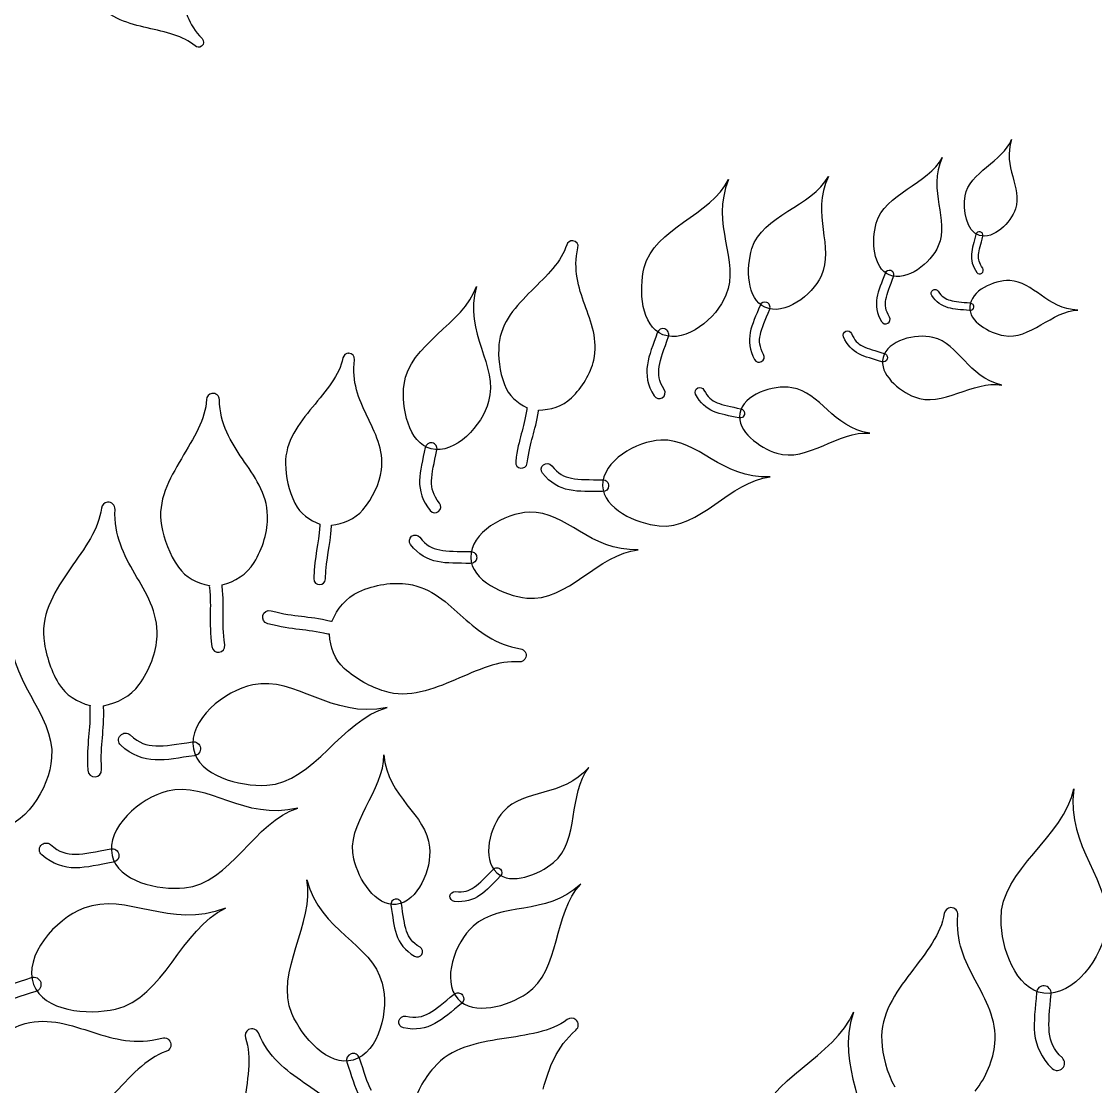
# Model space of a CAD drawing. Extents: x 5.1 to 86.3, y 5.1 to 86.3.
# Drawn here: x 49.48 to 56.97, y 64.34 to 71.77 of the extents above; entities that cross this region are included whole.
import ezdxf

# ---------------------------------------------------------------- set-up
doc = ezdxf.new("R2010")
doc.units = 0
doc.layers.add('View004', color=7, linetype='CONTINUOUS')

msp = doc.modelspace()

# ---------------------------------------------------------------- linework, layer by layer
at = {"layer": 'View004', "color": 1}
for p, q in [((50.736638, 71.596107), (50.736656, 71.596138)), ((56.168524, 70.301518), (56.168524, 70.301518)), ((53.326768, 70.239722), (53.326775, 70.239685)), ((56.1625, 70.276912), (56.1625, 70.276912)), ((55.534488, 70.000498), (55.534488, 70.000498)), ((55.54521, 70.030942), (55.54521, 70.030942)), ((54.666669, 69.775021), (54.666669, 69.775021)), ((54.679753, 69.808959), (54.679753, 69.808959)), ((56.095631, 69.779015), (56.095631, 69.779015)), ((56.122517, 69.77589), (56.122517, 69.77589)), ((53.967761, 69.624132), (53.967761, 69.624132)), ((53.954643, 69.584049), (53.954643, 69.584049)), ((51.762748, 69.454637), (51.762771, 69.454646)), ((55.490688, 69.424405), (55.490688, 69.424405)), ((55.519702, 69.415043), (55.519702, 69.415043)), ((50.808749, 69.173976), (50.808793, 69.173974)), ((54.491748, 69.034945), (54.491748, 69.034945)), ((54.523715, 69.027242), (54.523715, 69.027242)), ((52.337891, 68.788148), (52.337891, 68.788148)), ((52.34576, 68.829583), (52.34576, 68.829583)), ((53.534485, 68.530508), (53.534485, 68.530508)), ((53.576407, 68.52916), (53.576407, 68.52916)), ((50.081374, 68.415748), (50.081374, 68.415789)), ((52.614304, 68.029602), (52.614304, 68.029602)), ((52.656216, 68.027994), (52.656216, 68.027994)), ((52.999494, 67.333929), (52.999502, 67.333946)), ((50.679279, 66.695314), (50.679279, 66.695314)), ((50.728428, 66.701496), (50.728428, 66.701496)), ((50.112079, 65.950631), (50.112079, 65.950631)), ((50.159408, 65.958553), (50.159408, 65.958553)), ((52.796179, 65.830194), (52.796179, 65.830194)), ((52.821327, 65.854467), (52.821327, 65.854467)), ((52.088064, 65.646728), (52.088064, 65.646728)), ((52.094322, 65.609707), (52.094322, 65.609707)), ((55.963173, 65.587167), (55.963181, 65.58718)), ((49.56486, 65.051068), (49.56486, 65.051068)), ((49.614328, 65.066025), (49.614328, 65.066025)), ((56.615211, 65.041807), (56.615211, 65.041807)), ((52.556941, 64.977089), (52.556941, 64.977089)), ((56.612012, 64.990226), (56.612012, 64.990226)), ((52.523862, 64.951113), (52.523862, 64.951113)), ((53.348532, 64.804982), (53.348592, 64.805005)), ((51.064424, 64.73598), (51.064447, 64.735954)), ((50.521792, 64.636132), (50.521778, 64.636147)), ((51.779138, 64.567548), (51.779138, 64.567548)), ((51.79452, 64.523553), (51.79452, 64.523553))]:
    msp.add_line(p, q, dxfattribs=at)
for points in [[(50.5914, 71.969361), (50.615416, 71.856926), (50.642905, 71.747345), (50.740134, 71.650052)], [(50.358044, 71.72379), (50.229608, 71.753484), (50.095797, 71.788748), (50.013546, 71.899406)], [(50.690927, 71.597962), (50.611308, 71.668703), (50.48648, 71.694096), (50.358044, 71.72379)], [(50.740134, 71.650052), (50.755524, 71.634723), (50.753867, 71.609331), (50.736638, 71.596107)], [(50.736656, 71.596138), (50.722953, 71.585718), (50.703771, 71.586448), (50.690927, 71.597962)], [(56.063345, 70.551667), (56.092276, 70.719482), (56.326324, 70.790945), (56.387661, 70.946396)], [(56.387661, 70.946396), (56.32373, 70.751238), (56.462307, 70.612464), (56.413568, 70.461888)], [(55.443203, 70.361308), (55.500922, 70.570466), (55.806645, 70.631741), (55.903905, 70.821159)], [(55.903905, 70.821159), (55.798379, 70.581719), (55.956695, 70.388387), (55.87602, 70.20357)], [(53.824868, 70.05272), (53.894166, 70.327633), (54.291751, 70.416597), (54.413277, 70.666877)], [(54.413277, 70.666877), (54.282412, 70.351011), (54.494865, 70.103076), (54.39487, 69.859292)], [(54.575789, 70.184449), (54.647724, 70.41813), (54.99411, 70.47703), (55.10993, 70.687168)], [(55.10993, 70.687168), (54.983144, 70.420961), (55.155069, 70.197957), (55.058083, 69.992454)], [(56.1625, 70.276912), (56.069333, 70.305196), (56.046803, 70.455716), (56.063345, 70.551667)], [(56.413568, 70.461888), (56.381557, 70.362989), (56.261968, 70.246715), (56.1625, 70.276912)], [(55.534488, 70.000498), (55.4199, 70.04804), (55.4102, 70.241718), (55.443203, 70.361308)], [(56.138359, 70.283303), (56.124752, 70.230799), (56.110502, 70.188679), (56.10729, 70.146345)], [(56.168524, 70.301518), (56.155169, 70.304785), (56.141685, 70.296643), (56.138359, 70.283303)], [(56.184026, 70.289874), (56.180638, 70.295685), (56.175048, 70.299883), (56.168524, 70.301518)], [(56.186525, 70.270647), (56.188315, 70.277131), (56.187414, 70.284063), (56.184026, 70.289874)], [(53.283789, 70.210646), (53.249308, 70.094949), (53.144192, 69.995959), (53.038169, 69.890667)], [(53.326775, 70.239685), (53.307349, 70.241509), (53.289299, 70.22938), (53.283789, 70.210646)], [(53.362336, 70.189828), (53.368036, 70.213791), (53.351256, 70.237267), (53.326768, 70.239722)], [(56.157315, 70.142371), (56.159864, 70.175739), (56.172512, 70.216607), (56.186525, 70.270647)], [(53.409662, 69.793367), (53.365673, 69.91604), (53.326743, 70.038037), (53.362336, 70.189828)], [(54.666669, 69.775021), (54.539173, 69.832364), (54.534657, 70.050839), (54.575789, 70.184449)], [(55.87602, 70.20357), (55.823035, 70.082182), (55.656824, 69.949741), (55.534488, 70.000498)], [(56.10729, 70.146345), (56.104042, 70.104022), (56.114025, 70.061434), (56.145248, 70.018534)], [(56.185714, 70.047881), (56.160173, 70.082975), (56.154758, 70.109006), (56.157315, 70.142371)], [(53.954643, 69.584049), (53.803567, 69.642811), (53.785245, 69.895535), (53.824868, 70.05272)], [(55.058083, 69.992454), (54.994385, 69.857479), (54.802786, 69.713802), (54.666669, 69.775021)], [(55.504678, 70.011627), (55.480844, 69.94676), (55.457496, 69.895139), (55.448116, 69.841864)], [(55.54521, 70.030942), (55.528686, 70.036759), (55.510568, 70.028126), (55.504678, 70.011627)], [(55.511048, 69.830554), (55.518462, 69.872543), (55.539623, 69.922779), (55.564165, 69.989543)], [(55.563407, 70.014235), (55.559839, 70.022028), (55.553278, 70.028051), (55.54521, 70.030942)], [(55.564165, 69.989543), (55.567248, 69.99754), (55.566975, 70.006442), (55.563407, 70.014235)], [(56.145248, 70.018534), (56.153352, 70.00736), (56.16898, 70.00487), (56.180155, 70.012974)], [(56.180155, 70.012974), (56.191329, 70.021078), (56.193818, 70.036707), (56.185714, 70.047881)], [(52.149084, 69.236307), (52.182554, 69.517837), (52.565447, 69.657053), (52.653873, 69.920851)], [(52.653873, 69.920851), (52.564596, 69.590811), (52.807091, 69.372169), (52.739185, 69.117574)], [(56.374332, 69.96162), (56.263369, 69.966369), (56.102409, 69.889873), (56.095631, 69.779015)], [(56.849936, 69.755348), (56.630687, 69.763954), (56.543277, 69.954391), (56.374332, 69.96162)], [(53.038169, 69.890667), (52.932146, 69.785375), (52.824266, 69.671512), (52.811083, 69.515783)], [(54.39487, 69.859292), (54.329196, 69.699173), (54.115935, 69.521314), (53.954643, 69.584049)], [(55.448116, 69.841864), (55.438693, 69.788606), (55.446013, 69.733355), (55.480224, 69.675045)], [(55.830439, 69.8579), (55.822264, 69.870175), (55.825587, 69.886754), (55.837863, 69.894929)], [(55.944318, 69.772316), (55.900721, 69.784815), (55.861784, 69.810664), (55.830439, 69.8579)], [(55.837863, 69.894929), (55.850138, 69.903105), (55.866717, 69.899781), (55.874892, 69.887506)], [(55.874892, 69.887506), (55.900534, 69.848864), (55.924588, 69.833752), (55.958956, 69.823896)], [(53.472536, 69.406532), (53.504943, 69.546878), (53.453643, 69.670693), (53.409662, 69.793367)], [(54.633461, 69.788544), (54.604467, 69.716268), (54.57646, 69.658897), (54.564133, 69.599198)], [(54.679753, 69.808959), (54.661334, 69.816058), (54.640641, 69.806932), (54.633461, 69.788544)], [(54.634643, 69.584377), (54.644384, 69.631428), (54.669881, 69.687311), (54.699734, 69.7617)], [(54.699697, 69.789538), (54.695936, 69.798433), (54.688746, 69.805435), (54.679753, 69.808959)], [(54.699734, 69.7617), (54.703471, 69.770606), (54.703458, 69.780642), (54.699697, 69.789538)], [(55.535213, 69.707184), (55.507227, 69.754884), (55.503623, 69.788568), (55.511048, 69.830554)], [(56.093047, 69.752458), (56.035399, 69.758372), (55.987912, 69.759777), (55.944318, 69.772316)], [(55.958956, 69.823896), (55.993323, 69.814029), (56.038961, 69.811486), (56.098299, 69.805408)], [(56.095631, 69.779015), (56.089283, 69.675179), (56.231647, 69.596594), (56.333901, 69.57745)], [(56.122517, 69.77589), (56.120819, 69.761299), (56.107646, 69.750825), (56.093047, 69.752458)], [(56.098299, 69.805408), (56.105459, 69.804788), (56.112066, 69.801306), (56.116625, 69.795749)], [(56.116625, 69.795749), (56.121183, 69.790193), (56.123308, 69.783033), (56.122517, 69.77589)], [(55.523788, 69.66362), (55.538973, 69.672495), (55.544088, 69.691999), (55.535213, 69.707184)], [(56.333901, 69.57745), (56.512739, 69.543967), (56.671419, 69.751773), (56.849936, 69.755348)], [(53.967761, 69.624132), (53.946006, 69.631249), (53.92259, 69.619442), (53.915377, 69.597718)], [(53.99202, 69.602838), (53.987131, 69.612914), (53.978385, 69.620591), (53.967761, 69.624132)], [(55.21506, 69.569845), (55.208727, 69.585203), (55.216043, 69.602787), (55.231401, 69.609121)], [(55.231401, 69.609121), (55.246759, 69.615454), (55.264344, 69.608138), (55.270677, 69.59278)], [(55.480224, 69.675045), (55.489099, 69.65986), (55.508603, 69.654745), (55.523788, 69.66362)], [(53.915377, 69.597718), (53.886134, 69.512285), (53.857141, 69.444171), (53.846443, 69.374301)], [(53.928982, 69.361363), (53.937442, 69.416432), (53.963619, 69.482672), (53.99373, 69.570604)], [(53.99373, 69.570604), (53.997525, 69.581141), (53.996908, 69.592762), (53.99202, 69.602838)], [(54.564133, 69.599198), (54.551755, 69.539522), (54.558172, 69.477047), (54.594777, 69.410236)], [(54.657779, 69.444617), (54.627834, 69.499271), (54.62489, 69.537331), (54.634643, 69.584377)], [(55.322053, 69.450265), (55.276638, 69.473656), (55.239305, 69.510771), (55.21506, 69.569845)], [(55.270677, 69.59278), (55.29051, 69.544455), (55.313762, 69.522473), (55.349563, 69.50403)], [(55.838717, 69.564873), (55.717176, 69.594511), (55.522543, 69.545384), (55.490688, 69.424405)], [(56.318793, 69.232453), (56.078472, 69.290154), (56.023768, 69.519751), (55.838717, 69.564873)], [(52.811083, 69.515783), (52.803863, 69.430186), (52.814655, 69.326554), (52.849113, 69.235568)], [(55.349563, 69.50403), (55.38536, 69.485575), (55.43522, 69.472734), (55.499436, 69.452975)], [(51.722902, 69.421457), (51.700155, 69.302895), (51.60545, 69.193898), (51.510476, 69.078541)], [(51.762771, 69.454646), (51.743254, 69.454557), (51.726519, 69.440655), (51.722902, 69.421457)], [(51.803127, 69.408551), (51.806395, 69.432962), (51.787365, 69.454645), (51.762748, 69.454637)], [(51.889823, 69.018801), (51.833803, 69.136467), (51.782876, 69.253964), (51.803127, 69.408551)], [(53.317005, 69.14376), (53.393295, 69.216652), (53.451149, 69.313854), (53.472536, 69.406532)], [(54.594777, 69.410236), (54.604271, 69.392838), (54.626071, 69.386431), (54.643469, 69.395925)], [(54.643469, 69.395925), (54.660866, 69.405419), (54.667273, 69.427219), (54.657779, 69.444617)], [(55.481995, 69.395635), (55.419609, 69.414839), (55.367457, 69.42683), (55.322053, 69.450265)], [(55.490688, 69.424405), (55.46085, 69.311089), (55.60085, 69.19298), (55.709605, 69.149354)], [(55.519702, 69.415043), (55.514619, 69.399296), (55.497764, 69.390621), (55.481995, 69.395635)], [(55.499436, 69.452975), (55.50721, 69.450717), (55.513744, 69.445418), (55.517558, 69.438277)], [(55.517558, 69.438277), (55.521373, 69.431137), (55.522146, 69.42276), (55.519702, 69.415043)], [(53.846443, 69.374301), (53.835686, 69.304455), (53.84686, 69.232493), (53.893253, 69.15732)], [(53.964149, 69.200908), (53.926197, 69.262403), (53.920507, 69.3063), (53.928982, 69.361363)], [(52.337891, 68.788148), (52.180526, 68.827051), (52.129945, 69.075338), (52.149084, 69.236307)], [(52.849113, 69.235568), (52.877773, 69.159925), (52.938219, 69.107227), (53.008645, 69.074143)], [(54.854583, 69.214395), (54.721454, 69.236358), (54.516141, 69.16765), (54.491748, 69.034945)], [(55.709605, 69.149354), (55.899815, 69.073053), (56.120793, 69.267744), (56.318793, 69.232453)], [(50.808793, 69.173974), (50.787407, 69.170554), (50.771401, 69.152489), (50.770687, 69.130829)], [(50.860831, 69.130261), (50.860271, 69.157583), (50.835736, 69.178141), (50.808749, 69.173976)], [(53.893253, 69.15732), (53.905289, 69.137742), (53.930918, 69.131629), (53.950495, 69.143666)], [(53.950495, 69.143666), (53.970072, 69.155702), (53.976185, 69.181331), (53.964149, 69.200908)], [(54.18346, 69.168881), (54.175397, 69.184882), (54.181831, 69.20439), (54.197831, 69.212453)], [(54.308279, 69.049003), (54.257529, 69.070456), (54.214352, 69.107327), (54.18346, 69.168881)], [(54.197831, 69.212453), (54.213832, 69.220517), (54.23334, 69.214083), (54.241403, 69.198083)], [(54.241403, 69.198083), (54.266674, 69.147728), (54.293473, 69.125984), (54.33348, 69.109069)], [(55.397995, 68.896043), (55.134834, 68.938499), (55.057278, 69.18096), (54.854583, 69.214395)], [(50.770687, 69.130829), (50.765823, 68.996948), (50.680405, 68.861374), (50.595777, 68.718779)], [(51.021903, 68.717493), (50.940542, 68.837054), (50.864795, 68.957293), (50.860831, 69.130261)], [(52.739185, 69.117574), (52.694587, 68.950356), (52.505896, 68.746615), (52.337891, 68.788148)], [(53.087007, 69.05828), (53.170369, 69.059268), (53.253388, 69.082973), (53.317005, 69.14376)], [(54.33348, 69.109069), (54.373483, 69.092141), (54.428153, 69.082397), (54.498826, 69.066385)], [(51.510476, 69.078541), (51.415502, 68.963185), (51.319537, 68.839115), (51.321977, 68.682847)], [(51.991028, 68.640183), (52.009253, 68.783064), (51.945846, 68.901135), (51.889823, 69.018801)], [(53.005681, 69.063093), (52.985753, 68.924352), (52.948491, 68.866786), (52.927979, 68.700354)], [(53.008645, 69.074143), (53.007277, 69.070571), (53.006137, 69.066923), (53.005681, 69.063093)], [(53.008765, 68.690086), (53.028047, 68.846652), (53.06461, 68.901777), (53.086095, 69.05106)], [(53.086095, 69.05106), (53.086605, 69.053416), (53.086931, 69.055848), (53.087007, 69.05828)], [(54.484745, 69.003295), (54.416086, 69.018861), (54.35902, 69.027503), (54.308279, 69.049003)], [(54.491748, 69.034945), (54.4689, 68.910645), (54.629096, 68.79504), (54.749616, 68.756992)], [(54.523715, 69.027242), (54.519532, 69.009893), (54.502113, 68.999189), (54.484745, 69.003295)], [(54.498826, 69.066385), (54.50737, 69.06459), (54.514829, 69.059423), (54.519514, 69.052055)], [(54.519514, 69.052055), (54.524199, 69.044688), (54.525714, 69.035741), (54.523715, 69.027242)], [(54.702386, 68.591561), (54.362696, 68.576481), (54.203072, 68.859256), (53.941242, 68.848558)], [(54.749616, 68.756992), (54.960401, 68.690446), (55.182176, 68.91785), (55.397995, 68.896043)], [(52.297196, 68.796669), (52.279151, 68.708191), (52.259131, 68.636921), (52.257482, 68.566257)], [(52.34576, 68.829583), (52.323271, 68.833851), (52.301563, 68.819138), (52.297196, 68.796669)], [(52.372549, 68.811575), (52.366409, 68.820941), (52.35675, 68.827433), (52.34576, 68.829583)], [(52.378379, 68.779827), (52.380791, 68.790763), (52.378689, 68.80221), (52.372549, 68.811575)], [(53.941242, 68.848558), (53.769272, 68.841534), (53.530607, 68.702577), (53.534485, 68.530508)], [(50.595777, 68.718779), (50.511149, 68.576184), (50.426909, 68.423865), (50.456042, 68.252896)], [(51.197003, 68.319389), (51.192823, 68.479175), (51.103264, 68.597931), (51.021903, 68.717493)], [(52.340999, 68.564011), (52.342327, 68.619709), (52.359793, 68.68876), (52.378379, 68.779827)], [(51.321977, 68.682847), (51.323345, 68.596954), (51.344419, 68.494921), (51.387808, 68.407833)], [(51.862526, 68.363187), (51.931154, 68.443338), (51.979007, 68.545832), (51.991028, 68.640183)], [(52.927979, 68.700354), (52.919741, 68.645436), (53.002999, 68.634849), (53.008765, 68.690086)], [(53.114754, 68.618012), (53.10054, 68.635911), (53.103528, 68.661942), (53.121426, 68.676155)], [(53.121426, 68.676155), (53.139325, 68.690369), (53.165357, 68.687381), (53.17957, 68.669483)], [(53.17957, 68.669483), (53.224166, 68.613128), (53.263268, 68.592904), (53.317616, 68.58213)], [(52.257482, 68.566257), (52.255771, 68.495608), (52.276082, 68.425672), (52.331732, 68.35707)], [(52.396453, 68.40939), (52.350928, 68.46551), (52.339655, 68.508315), (52.340999, 68.564011)], [(53.301685, 68.500583), (53.232743, 68.514244), (53.16927, 68.549123), (53.114754, 68.618012)], [(53.317616, 68.58213), (53.371964, 68.571341), (53.442771, 68.573319), (53.535189, 68.57161)], [(53.535189, 68.57161), (53.546327, 68.571579), (53.55698, 68.567056), (53.564739, 68.559066)], [(53.564739, 68.559066), (53.572497, 68.551076), (53.576704, 68.540293), (53.576407, 68.52916)], [(53.928515, 68.25007), (54.20902, 68.221504), (54.427173, 68.562942), (54.702386, 68.591561)], [(53.533931, 68.489163), (53.444142, 68.490835), (53.370628, 68.48686), (53.301685, 68.500583)], [(53.576407, 68.52916), (53.575673, 68.506408), (53.556686, 68.488529), (53.533931, 68.489163)], [(53.534485, 68.530508), (53.538118, 68.369337), (53.768131, 68.266402), (53.928515, 68.25007)], [(50.081374, 68.415789), (50.05846, 68.413889), (50.040106, 68.395945), (50.037659, 68.373061)], [(50.13313, 68.365406), (50.13465, 68.394385), (50.110284, 68.418066), (50.081374, 68.415748)], [(52.390252, 68.350869), (52.408124, 68.365317), (52.4109, 68.391518), (52.396453, 68.40939)], [(50.037659, 68.373061), (50.022071, 68.231659), (49.921075, 68.094733), (49.820353, 67.950311)], [(50.271577, 67.915743), (50.19472, 68.048693), (50.123864, 68.181923), (50.13313, 68.365406)], [(51.387808, 68.407833), (51.423877, 68.335428), (51.489289, 68.289036), (51.562667, 68.263153)], [(51.642217, 68.255159), (51.725062, 68.264484), (51.805299, 68.296351), (51.862526, 68.363187)], [(52.331732, 68.35707), (52.34618, 68.339197), (52.37238, 68.336422), (52.390252, 68.350869)], [(53.023025, 68.345122), (52.851015, 68.339165), (52.611493, 68.201692), (52.614304, 68.029602)], [(53.78256, 68.083408), (53.442783, 68.070436), (53.284917, 68.354195), (53.023025, 68.345122)], [(51.102971, 67.993844), (51.16466, 68.093367), (51.199794, 68.213877), (51.197003, 68.319389)], [(51.562667, 68.263153), (51.561679, 68.259505), (51.560919, 68.255705), (51.560843, 68.25186)], [(50.456042, 68.252896), (50.472055, 68.158922), (50.512479, 68.050593), (50.574809, 67.962429)], [(51.560843, 68.25186), (51.554915, 68.111823), (51.52355, 68.050821), (51.519765, 67.883173)], [(51.601173, 67.881045), (51.604745, 68.038753), (51.635586, 68.097254), (51.642054, 68.247939)], [(51.642054, 68.247939), (51.642324, 68.250371), (51.642377, 68.252727), (51.642217, 68.255159)], [(52.202156, 68.177809), (52.220143, 68.191911), (52.246155, 68.188762), (52.260257, 68.170776)], [(52.195123, 68.119708), (52.181021, 68.137695), (52.18417, 68.163707), (52.202156, 68.177809)], [(52.381322, 68.001122), (52.312467, 68.01521), (52.249211, 68.050482), (52.195123, 68.119708)], [(52.260257, 68.170776), (52.304503, 68.114145), (52.343479, 68.093679), (52.397759, 68.082568)], [(52.397759, 68.082568), (52.452039, 68.071442), (52.522856, 68.072981), (52.615263, 68.070698)], [(52.615263, 68.070698), (52.626399, 68.070598), (52.637025, 68.06601), (52.644734, 68.057972)], [(52.644734, 68.057972), (52.652443, 68.049933), (52.656583, 68.039125), (52.656216, 68.027994)], [(53.006586, 67.746725), (53.286908, 67.716419), (53.507175, 68.056497), (53.78256, 68.083408)], [(50.574809, 67.962429), (50.626626, 67.889127), (50.70622, 67.849323), (50.791078, 67.833362)], [(50.879644, 67.838065), (50.968924, 67.862317), (51.051526, 67.910858), (51.102971, 67.993844)], [(52.613492, 67.988261), (52.523716, 67.99049), (52.450179, 67.986971), (52.381322, 68.001122)], [(52.656216, 68.027994), (52.655341, 68.005247), (52.636243, 67.987486), (52.613492, 67.988261)], [(52.614304, 68.029602), (52.616936, 67.868411), (52.846307, 67.764051), (53.006586, 67.746725)], [(49.820353, 67.950311), (49.719632, 67.80589), (49.618565, 67.65114), (49.63611, 67.467815)], [(50.426022, 67.480519), (50.434009, 67.65006), (50.348433, 67.782794), (50.271577, 67.915743)], [(50.790972, 67.82067), (50.808141, 67.666078), (50.784132, 67.593871), (50.808346, 67.409368)], [(50.791078, 67.833362), (50.790585, 67.829182), (50.790438, 67.82488), (50.790972, 67.82067)], [(50.897991, 67.420798), (50.875168, 67.594361), (50.899131, 67.663747), (50.880708, 67.830101)], [(50.880708, 67.830101), (50.880595, 67.832761), (50.880246, 67.835421), (50.879644, 67.838065)], [(51.519765, 67.883173), (51.517029, 67.827708), (51.600954, 67.825497), (51.601173, 67.881045)], [(51.834414, 67.790749), (51.944148, 67.840491), (52.071771, 67.860343), (52.179058, 67.843493)], [(52.179058, 67.843493), (52.341536, 67.817995), (52.450824, 67.710883), (52.562019, 67.612)], [(51.645829, 67.583554), (51.682423, 67.67143), (51.74291, 67.749271), (51.834414, 67.790749)], [(51.198949, 67.567688), (51.137268, 67.582371), (51.161542, 67.675074), (51.222509, 67.657639)], [(51.222509, 67.657639), (51.396573, 67.611325), (51.47055, 67.626555), (51.637842, 67.585682)], [(51.637842, 67.585682), (51.640578, 67.58521), (51.643238, 67.584466), (51.645829, 67.583554)], [(52.562019, 67.612), (52.673215, 67.513118), (52.785847, 67.419874), (52.961806, 67.392875)], [(49.400738, 67.57804), (49.370342, 67.160193), (49.713058, 66.953753), (49.690768, 66.631648)], [(51.616309, 67.495374), (51.460852, 67.533404), (51.383988, 67.51847), (51.198949, 67.567688)], [(49.63611, 67.467815), (49.645754, 67.367048), (49.680129, 67.249181), (49.739276, 67.150962)], [(50.301101, 67.143083), (50.374183, 67.243676), (50.420765, 67.368563), (50.426022, 67.480519)], [(51.629275, 67.493778), (51.624943, 67.493832), (51.620543, 67.494251), (51.616309, 67.495374)], [(51.732266, 67.255983), (51.664352, 67.318584), (51.6343, 67.405076), (51.629275, 67.493778)], [(50.808346, 67.409368), (50.81473, 67.348074), (50.907153, 67.359854), (50.897991, 67.420798)], [(52.961806, 67.392875), (52.989607, 67.388695), (53.00733, 67.360917), (52.999494, 67.333929)], [(52.950421, 67.300787), (52.81317, 67.313578), (52.663504, 67.244426), (52.506779, 67.177002)], [(52.999502, 67.333946), (52.993194, 67.312575), (52.972613, 67.298644), (52.950421, 67.300787)], [(52.012878, 67.096253), (51.919118, 67.125065), (51.813951, 67.180682), (51.732266, 67.255983)], [(49.739276, 67.150962), (49.788448, 67.069304), (49.869637, 67.020954), (49.958259, 66.997445)], [(50.05247, 66.995495), (50.148906, 67.014229), (50.240161, 67.059198), (50.301101, 67.143083)], [(51.0949, 67.141541), (50.895608, 67.101537), (50.642926, 66.895304), (50.679279, 66.695314)], [(52.030265, 66.98257), (51.636828, 66.902143), (51.398329, 67.202453), (51.0949, 67.141541)], [(52.506779, 67.177002), (52.350054, 67.109575), (52.183458, 67.043838), (52.012878, 67.096253)], [(49.958259, 66.997445), (49.957423, 66.993037), (49.956891, 66.988515), (49.957195, 66.984009)], [(50.039408, 66.552175), (50.028753, 66.737755), (50.059525, 66.809372), (50.052959, 66.986976)], [(50.052959, 66.986976), (50.053049, 66.989864), (50.052885, 66.992676), (50.05247, 66.995495)], [(49.957195, 66.984009), (49.963351, 66.818958), (49.932275, 66.744362), (49.943584, 66.547083)], [(51.190765, 66.44109), (51.52324, 66.459658), (51.714541, 66.898278), (52.030265, 66.98257)], [(50.173503, 66.719739), (50.153613, 66.737987), (50.152282, 66.768904), (50.170531, 66.788793)], [(50.170531, 66.788793), (50.188779, 66.808683), (50.219696, 66.810014), (50.239585, 66.791766)], [(50.239585, 66.791766), (50.302029, 66.734281), (50.35138, 66.717924), (50.416766, 66.715411)], [(50.413268, 66.617345), (50.330325, 66.620526), (50.249836, 66.649468), (50.173503, 66.719739)], [(50.416766, 66.715411), (50.482155, 66.712879), (50.564381, 66.728284), (50.672497, 66.743386)], [(50.672497, 66.743386), (50.685494, 66.745411), (50.698757, 66.742106), (50.709285, 66.734221)], [(50.679279, 66.695314), (50.71333, 66.50799), (51.000667, 66.430472), (51.190765, 66.44109)], [(50.728428, 66.701496), (50.73178, 66.674822), (50.71294, 66.650455), (50.68628, 66.646985)], [(50.709285, 66.734221), (50.719813, 66.726336), (50.726715, 66.714538), (50.728428, 66.701496)], [(49.690768, 66.631648), (49.676132, 66.42009), (49.496681, 66.130981), (49.284891, 66.141747)], [(50.68628, 66.646985), (50.581239, 66.632326), (50.496224, 66.614091), (50.413268, 66.617345)], [(51.797994, 65.925342), (51.738784, 66.170699), (52.015293, 66.405429), (52.007444, 66.652997)], [(52.007444, 66.652997), (52.035088, 66.349874), (52.305182, 66.242436), (52.327311, 66.008903)], [(49.943584, 66.547083), (49.945636, 66.481678), (50.044367, 66.48696), (50.039408, 66.552175)], [(53.437855, 66.56368), (53.249619, 66.351896), (52.987921, 66.420691), (52.842278, 66.257988)], [(53.192593, 65.902856), (53.372548, 66.053922), (53.295151, 66.382572), (53.437855, 66.56368)], [(51.408411, 66.28194), (51.030764, 66.188581), (50.788073, 66.469856), (50.496777, 66.398934)], [(50.496777, 66.398934), (50.305454, 66.352355), (50.069007, 66.142774), (50.112079, 65.950631)], [(56.31362, 65.506033), (56.311049, 65.853427), (56.755135, 66.081505), (56.822099, 66.415787)], [(56.822099, 66.415787), (56.764278, 66.000845), (57.092671, 65.772306), (57.049239, 65.452365)], [(50.617184, 65.724727), (50.938264, 65.755809), (51.106136, 66.187904), (51.408411, 66.28194)], [(52.842278, 66.257988), (52.746617, 66.151126), (52.691084, 65.927792), (52.796179, 65.830194)], [(49.621561, 65.954331), (49.60159, 65.97121), (49.599083, 66.001083), (49.615962, 66.021054)], [(49.615962, 66.021054), (49.632841, 66.041025), (49.662713, 66.043532), (49.682685, 66.026654)], [(49.682685, 66.026654), (49.745392, 65.973475), (49.793805, 65.959588), (49.857193, 65.959733)], [(49.857674, 65.864674), (49.777266, 65.864483), (49.698217, 65.889324), (49.621561, 65.954331)], [(49.857193, 65.959733), (49.920585, 65.959861), (49.999566, 65.978014), (50.10362, 65.996895)], [(50.10362, 65.996895), (50.11612, 65.999366), (50.129088, 65.996691), (50.139589, 65.989474)], [(50.112079, 65.950631), (50.152424, 65.770658), (50.433602, 65.706955), (50.617184, 65.724727)], [(50.159408, 65.958553), (50.163705, 65.932866), (50.14643, 65.908538), (50.120762, 65.904128)], [(50.139589, 65.989474), (50.15009, 65.982257), (50.157236, 65.971109), (50.159408, 65.958553)], [(52.327311, 66.008903), (52.341847, 65.855519), (52.247414, 65.627045), (52.094322, 65.609707)], [(50.120762, 65.904128), (50.019667, 65.885798), (49.938098, 65.864796), (49.857674, 65.864674)], [(52.094322, 65.609707), (51.950926, 65.593466), (51.831848, 65.785056), (51.797994, 65.925342)], [(52.772022, 65.854481), (52.778507, 65.86112), (52.787397, 65.864861), (52.796677, 65.864859)], [(52.796179, 65.830194), (52.894617, 65.738777), (53.089702, 65.816481), (53.192593, 65.902856)], [(52.796677, 65.864859), (52.805958, 65.864856), (52.814845, 65.86111), (52.821327, 65.854467)], [(52.639395, 65.73055), (52.677402, 65.756768), (52.717335, 65.800237), (52.772022, 65.854481)], [(52.820568, 65.805854), (52.767431, 65.753161), (52.727119, 65.706914), (52.678884, 65.673677)], [(52.821327, 65.854467), (52.834499, 65.840817), (52.83416, 65.819087), (52.820568, 65.805854)], [(51.366071, 64.847944), (51.242426, 65.135813), (51.531793, 65.480727), (51.470534, 65.782018)], [(51.470534, 65.782018), (51.567606, 65.416878), (51.920515, 65.341769), (51.996319, 65.060631)], [(52.507026, 65.698766), (52.566605, 65.692697), (52.601397, 65.704324), (52.639395, 65.73055)], [(53.381876, 65.750519), (53.130593, 65.520065), (52.825751, 65.634485), (52.631468, 65.457565)], [(53.007303, 64.989519), (53.241234, 65.148304), (53.188857, 65.551206), (53.381876, 65.750519)], [(50.904102, 65.582847), (50.513521, 65.431302), (50.215689, 65.69845), (49.914267, 65.582721)], [(52.088064, 65.646728), (52.067972, 65.64333), (52.054406, 65.624329), (52.057716, 65.604222)], [(52.115999, 65.63999), (52.107975, 65.645907), (52.097903, 65.648336), (52.088064, 65.646728)], [(52.130694, 65.615294), (52.129321, 65.625169), (52.124024, 65.634073), (52.115999, 65.63999)], [(52.500153, 65.630139), (52.481202, 65.632037), (52.467378, 65.648938), (52.469276, 65.667889)], [(52.469276, 65.667889), (52.471174, 65.68684), (52.488076, 65.700664), (52.507026, 65.698766)], [(52.678884, 65.673677), (52.630686, 65.640404), (52.572983, 65.62272), (52.500153, 65.630139)], [(49.914267, 65.582721), (49.716292, 65.506714), (49.492485, 65.250399), (49.56486, 65.051068)], [(50.135398, 64.879075), (50.474101, 64.956334), (50.594125, 65.440922), (50.904102, 65.582847)], [(52.057716, 65.604222), (52.070042, 65.524782), (52.075394, 65.459096), (52.095891, 65.399601)], [(52.166299, 65.423579), (52.150165, 65.470482), (52.14337, 65.533526), (52.130694, 65.615294)], [(55.963181, 65.58718), (55.940206, 65.586116), (55.921168, 65.568962), (55.917832, 65.546193)], [(56.012931, 65.534841), (56.015591, 65.563737), (55.992152, 65.588353), (55.963173, 65.587167)], [(55.917832, 65.546193), (55.896742, 65.405506), (55.79048, 65.272624), (55.684203, 65.132241)], [(56.133733, 65.08012), (56.062118, 65.215967), (55.996515, 65.35186), (56.012931, 65.534841)], [(56.612012, 64.990226), (56.414728, 65.013339), (56.315088, 65.307406), (56.31362, 65.506033)], [(52.26045, 65.311682), (52.205078, 65.344433), (52.182418, 65.376674), (52.166299, 65.423579)], [(52.631468, 65.457565), (52.503861, 65.341365), (52.410016, 65.080823), (52.523862, 64.951113)], [(57.049239, 65.452365), (57.020717, 65.242228), (56.822635, 64.965551), (56.612012, 64.990226)], [(52.095891, 65.399601), (52.116333, 65.3401), (52.154935, 65.288012), (52.222623, 65.247975)], [(52.273389, 65.260915), (52.283835, 65.278507), (52.278042, 65.301236), (52.26045, 65.311682)], [(52.222623, 65.247975), (52.240215, 65.237529), (52.262944, 65.243323), (52.273389, 65.260915)], [(55.684203, 65.132241), (55.577924, 64.991857), (55.470898, 64.841167), (55.481279, 64.657297)], [(49.291349, 65.025815), (49.359045, 65.03465), (49.440919, 65.064878), (49.549475, 65.099324)], [(49.549475, 65.099324), (49.562488, 65.10368), (49.576708, 65.102602), (49.588915, 65.096334)], [(49.56486, 65.051068), (49.632651, 64.864362), (49.941739, 64.834899), (50.135398, 64.879075)], [(49.614328, 65.066025), (49.622443, 65.039176), (49.607328, 65.010819), (49.580515, 65.002586)], [(49.588915, 65.096334), (49.601123, 65.090066), (49.610285, 65.079138), (49.614328, 65.066025)], [(51.996319, 65.060631), (52.046109, 64.87598), (51.978229, 64.576712), (51.79452, 64.523553)], [(56.271084, 64.639203), (56.285676, 64.808305), (56.205344, 64.944274), (56.133733, 65.08012)], [(56.615211, 65.041807), (56.587217, 65.04354), (56.563087, 65.022319), (56.561231, 64.994332)], [(56.650545, 65.024032), (56.641642, 65.034474), (56.628902, 65.040883), (56.615211, 65.041807)], [(49.580515, 65.002586), (49.475044, 64.969134), (49.390796, 64.935507), (49.304907, 64.924342)], [(52.323971, 64.851045), (52.372681, 64.877772), (52.42581, 64.924914), (52.497921, 64.983147)], [(52.497921, 64.983147), (52.506498, 64.9903), (52.517598, 64.993689), (52.528707, 64.992549)], [(52.523862, 64.951113), (52.630498, 64.829619), (52.873551, 64.89873), (53.007303, 64.989519)], [(52.528707, 64.992549), (52.539817, 64.991408), (52.549996, 64.985834), (52.556941, 64.977089)], [(52.556941, 64.977089), (52.571037, 64.959134), (52.567968, 64.933163), (52.550075, 64.918989)], [(56.561231, 64.994332), (56.552888, 64.883998), (56.539502, 64.79428), (56.548355, 64.708121)], [(56.650231, 64.718224), (56.643287, 64.78614), (56.65391, 64.872767), (56.662511, 64.986332)], [(56.662511, 64.986332), (56.663763, 64.999997), (56.659449, 65.01359), (56.650545, 65.024032)], [(52.550075, 64.918989), (52.480009, 64.862422), (52.426086, 64.812001), (52.364272, 64.778124)], [(49.506457, 64.777583), (49.675082, 64.82275), (49.827215, 64.765833), (49.977656, 64.717725)], [(51.79452, 64.523553), (51.622446, 64.473762), (51.436765, 64.68335), (51.366071, 64.847944)], [(52.112647, 64.796881), (52.117242, 64.819334), (52.139168, 64.833811), (52.161621, 64.829217)], [(52.161621, 64.829217), (52.232197, 64.814651), (52.275271, 64.824306), (52.323971, 64.851045)], [(53.348592, 64.805005), (53.33134, 64.820213), (53.305713, 64.821079), (53.287495, 64.806981)], [(54.617512, 64.057567), (54.678731, 64.399534), (55.157127, 64.54225), (55.284293, 64.858569)], [(55.284293, 64.858569), (55.151315, 64.461283), (55.432195, 64.176365), (55.330793, 63.869826)], [(49.19473, 64.578124), (49.279806, 64.6736), (49.395102, 64.747772), (49.506457, 64.777583)], [(51.132771, 64.712701), (51.121728, 64.739536), (51.089542, 64.750473), (51.064424, 64.73598)], [(52.144983, 64.747908), (52.12253, 64.752502), (52.108053, 64.774428), (52.112647, 64.796881)], [(52.364272, 64.778124), (52.302499, 64.7442), (52.231257, 64.730103), (52.144983, 64.747908)], [(53.287495, 64.806981), (53.174617, 64.720402), (53.005875, 64.698591), (52.831913, 64.671393)], [(53.347991, 64.732782), (53.36997, 64.751721), (53.370205, 64.785716), (53.348532, 64.804982)], [(49.977656, 64.717725), (50.128096, 64.669617), (50.277505, 64.6276), (50.45986, 64.677111)], [(50.45986, 64.677111), (50.488641, 64.685), (50.517787, 64.665688), (50.521792, 64.636132)], [(51.043281, 64.678612), (51.089846, 64.544192), (51.057341, 64.377181), (51.028294, 64.203518)], [(51.064447, 64.735954), (51.04458, 64.724372), (51.035673, 64.700326), (51.043281, 64.678612)], [(51.450697, 64.365876), (51.324247, 64.453013), (51.203096, 64.542976), (51.132771, 64.712701)], [(52.831913, 64.671393), (52.657951, 64.644193), (52.476293, 64.610099), (52.356066, 64.470597)], [(53.119111, 64.321713), (53.161929, 64.469188), (53.209101, 64.612527), (53.347991, 64.732782)], [(56.548355, 64.708121), (56.557132, 64.621972), (56.592569, 64.540073), (56.670763, 64.465225)], [(56.741403, 64.538775), (56.677437, 64.600004), (56.657155, 64.65031), (56.650231, 64.718224)], [(50.521778, 64.636147), (50.524818, 64.612694), (50.51088, 64.590327), (50.488422, 64.582856)], [(55.481279, 64.657297), (55.486979, 64.556231), (55.516733, 64.437113), (55.572007, 64.336662)], [(56.133097, 64.306897), (56.210045, 64.404563), (56.261464, 64.527538), (56.271084, 64.639203)], [(50.488422, 64.582856), (50.349738, 64.536215), (50.234265, 64.404724), (50.111199, 64.271868)], [(51.779138, 64.567548), (51.755262, 64.559197), (51.742627, 64.533117), (51.750872, 64.509204)], [(51.814726, 64.565132), (51.803673, 64.570697), (51.790842, 64.571569), (51.779138, 64.567548)], [(51.837859, 64.537979), (51.83412, 64.549776), (51.825779, 64.559566), (51.814726, 64.565132)], [(51.921427, 64.310821), (51.8919, 64.364847), (51.870431, 64.440571), (51.837859, 64.537979)], [(56.742858, 64.46668), (56.762365, 64.48699), (56.761713, 64.519268), (56.741403, 64.538775)], [(51.750872, 64.509204), (51.78253, 64.414572), (51.802783, 64.335313), (51.840278, 64.266791)], [(52.356066, 64.470597), (52.289984, 64.393919), (52.228662, 64.287551), (52.198669, 64.176889)], [(56.670763, 64.465225), (56.691073, 64.445718), (56.723351, 64.44637), (56.742858, 64.46668)], [(51.776883, 64.038957), (51.711379, 64.195537), (51.577147, 64.278739), (51.450697, 64.365876)]]:
    msp.add_open_spline(points, degree=3, dxfattribs=at)

doc.saveas('drawing.dxf')
